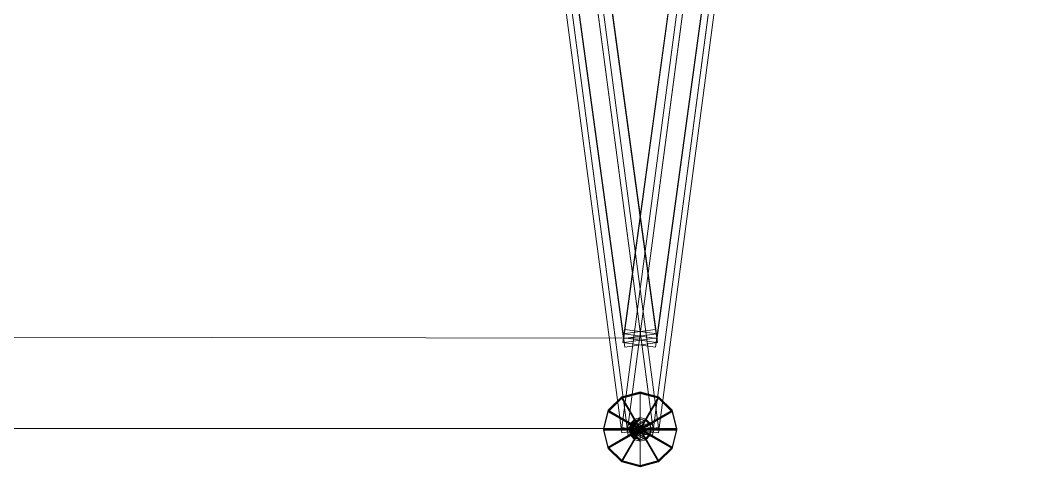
# Model space of a CAD drawing. Extents: x 4 to 464, y 11 to 29.
# Drawn here: x 458.312 to 461.05, y 11.05 to 12.266 of the extents above; entities that cross this region are included whole.
import ezdxf

# ---------------------------------------------------------------- set-up
doc = ezdxf.new("R2010")
doc.units = 0
doc.header["$MEASUREMENT"] = 0
doc.layers.add('Sections span lengths and Marker Balls Plan', color=7, linetype='CONTINUOUS', lineweight=0)
doc.layers.add('Structures Plan', color=7, linetype='CONTINUOUS', lineweight=0)

msp = doc.modelspace()

# ---------------------------------------------------------------- linework, layer by layer
at = {"layer": 'Sections span lengths and Marker Balls Plan', "color": 5}
msp.add_polyline3d([(230, 11.758, 52.938), (240, 11.742, 52.981), (250, 11.727, 53.072), (260, 11.711, 53.213), (270, 11.696, 53.402), (280, 11.68, 53.64), (290, 11.664, 53.927), (300, 11.649, 54.263), (310, 11.633, 54.648), (320, 11.618, 55.082), (330, 11.602, 55.565), (340, 11.587, 56.097), (350, 11.571, 56.677), (360, 11.556, 57.307), (370, 11.54, 57.985), (380, 11.524, 58.713), (390, 11.509, 59.49), (400, 11.493, 60.315), (410, 11.478, 61.19), (420, 11.462, 62.114), (430, 11.447, 63.087), (440, 11.431, 64.109), (450, 11.416, 65.18), (460, 11.4, 66.3)], dxfattribs=at)
at = {"layer": 'Sections span lengths and Marker Balls Plan', "color": 1}
msp.add_polyline3d([(230, 11.203, 33.583), (240, 11.201, 33.583), (250, 11.199, 33.642), (260, 11.197, 33.76), (270, 11.195, 33.937), (280, 11.192, 34.172), (290, 11.19, 34.467), (300, 11.188, 34.82), (310, 11.186, 35.232), (320, 11.184, 35.703), (330, 11.182, 36.233), (340, 11.18, 36.822), (350, 11.178, 37.47), (360, 11.175, 38.178), (370, 11.173, 38.944), (380, 11.171, 39.769), (390, 11.169, 40.653), (400, 11.167, 41.596), (410, 11.165, 42.599), (420, 11.163, 43.661), (430, 11.161, 44.782), (440, 11.158, 45.962), (450, 11.156, 47.201), (460, 11.154, 48.5)], dxfattribs=at)
at = {"layer": 'Structures Plan', "color": 253}
for points in [[(458.95, 18.693, 53.45), (459.95, 11.143, 53.45), (460.05, 11.157, 53.45), (459.05, 18.707, 53.45)], [(459.05, 18.707, 53.55), (460.05, 11.157, 53.55), (459.95, 11.143, 53.55), (458.95, 18.693, 53.55)], [(459.955, 11.399, 66.345), (458.955, 18.699, 65.42), (459.044, 18.712, 65.42), (460.044, 11.412, 66.345)], [(458.964, 18.706, 55.842), (459.964, 11.156, 53.467), (460.033, 11.165, 53.467), (459.033, 18.715, 55.842)], [(458.967, 18.685, 55.908), (459.967, 11.135, 53.533), (459.964, 11.156, 53.467), (458.964, 18.706, 55.842)], [(459.033, 18.715, 55.842), (460.033, 11.165, 53.467), (460.036, 11.144, 53.533), (459.036, 18.694, 55.908)], [(460.044, 11.412, 66.345), (459.044, 18.712, 65.42), (459.045, 18.701, 65.33), (460.045, 11.401, 66.255)], [(459.05, 18.707, 53.45), (460.05, 11.157, 53.45), (460.05, 11.157, 53.55), (459.05, 18.707, 53.55)], [(460.95, 18.707, 53.45), (459.95, 11.157, 53.45), (460.05, 11.143, 53.45), (461.05, 18.693, 53.45)], [(460.95, 18.707, 53.55), (459.95, 11.157, 53.55), (459.95, 11.157, 53.45), (460.95, 18.707, 53.45)], [(461.05, 18.693, 53.55), (460.05, 11.143, 53.55), (459.95, 11.157, 53.55), (460.95, 18.707, 53.55)], [(459.955, 11.401, 66.255), (460.955, 18.701, 65.33), (460.956, 18.712, 65.42), (459.956, 11.412, 66.345)], [(459.956, 11.412, 66.345), (460.956, 18.712, 65.42), (461.045, 18.699, 65.42), (460.045, 11.399, 66.345)], [(460.964, 18.694, 55.908), (459.964, 11.144, 53.533), (459.967, 11.165, 53.467), (460.967, 18.715, 55.842)], [(460.967, 18.715, 55.842), (459.967, 11.165, 53.467), (460.036, 11.156, 53.467), (461.036, 18.706, 55.842)], [(461.036, 18.706, 55.842), (460.036, 11.156, 53.467), (460.033, 11.135, 53.533), (461.033, 18.685, 55.908)], [(458.95, 18.693, 53.55), (459.95, 11.143, 53.55), (459.95, 11.143, 53.45), (458.95, 18.693, 53.45)], [(459.956, 11.388, 66.255), (458.956, 18.688, 65.33), (458.955, 18.699, 65.42), (459.955, 11.399, 66.345)], [(460.045, 11.401, 66.255), (459.045, 18.701, 65.33), (458.956, 18.688, 65.33), (459.956, 11.388, 66.255)], [(459.036, 18.694, 55.908), (460.036, 11.144, 53.533), (459.967, 11.135, 53.533), (458.967, 18.685, 55.908)], [(460.044, 11.388, 66.255), (461.044, 18.688, 65.33), (460.955, 18.701, 65.33), (459.955, 11.401, 66.255)], [(461.033, 18.685, 55.908), (460.033, 11.135, 53.533), (459.964, 11.144, 53.533), (460.964, 18.694, 55.908)], [(460.045, 11.399, 66.345), (461.045, 18.699, 65.42), (461.044, 18.688, 65.33), (460.044, 11.388, 66.255)], [(461.05, 18.693, 53.45), (460.05, 11.143, 53.45), (460.05, 11.143, 53.55), (461.05, 18.693, 53.55)], [(459.953, 11.412, 66.341), (459.343, 15.865, 64.328), (459.432, 15.877, 64.328), (460.042, 11.424, 66.341)], [(459.958, 11.376, 66.259), (459.348, 15.829, 64.246), (459.343, 15.865, 64.328), (459.953, 11.412, 66.341)], [(460.042, 11.424, 66.341), (459.432, 15.877, 64.328), (459.437, 15.841, 64.246), (460.047, 11.388, 66.259)], [(459.953, 11.388, 66.259), (460.563, 15.841, 64.246), (460.568, 15.877, 64.328), (459.958, 11.424, 66.341)], [(459.958, 11.424, 66.341), (460.568, 15.877, 64.328), (460.657, 15.865, 64.328), (460.047, 11.412, 66.341)], [(460.047, 11.412, 66.341), (460.657, 15.865, 64.328), (460.652, 15.829, 64.246), (460.042, 11.376, 66.259)], [(460.047, 11.388, 66.259), (459.437, 15.841, 64.246), (459.348, 15.829, 64.246), (459.958, 11.376, 66.259)], [(460.042, 11.376, 66.259), (460.652, 15.829, 64.246), (460.563, 15.841, 64.246), (459.953, 11.388, 66.259)], [(459.958, 11.376, 66.259), (460.047, 11.388, 66.259), (460.042, 11.424, 66.341), (459.953, 11.412, 66.341)], [(459.953, 11.388, 66.259), (460.042, 11.376, 66.259), (460.047, 11.412, 66.341), (459.958, 11.424, 66.341)], [(459.956, 11.388, 66.255), (460.045, 11.401, 66.255), (460.044, 11.412, 66.345), (459.955, 11.399, 66.345)], [(459.955, 11.401, 66.255), (460.044, 11.388, 66.255), (460.045, 11.399, 66.345), (459.956, 11.412, 66.345)], [(460.05, 11.157, 53.45), (459.95, 11.143, 53.45), (459.95, 11.143, 53.55), (460.05, 11.157, 53.55)], [(460.05, 11.143, 53.45), (459.95, 11.157, 53.45), (459.95, 11.157, 53.55), (460.05, 11.143, 53.55)], [(460.033, 11.165, 53.467), (459.964, 11.156, 53.467), (459.967, 11.135, 53.533), (460.036, 11.144, 53.533)], [(460.036, 11.156, 53.467), (459.967, 11.165, 53.467), (459.964, 11.144, 53.533), (460.033, 11.135, 53.533)]]:
    msp.add_3dface(points, dxfattribs=at)
at = {"layer": 'Structures Plan', "color": 1}
for points in [[(460, 11.154, 48.8), (459.913, 11.204, 48.75), (459.95, 11.241, 48.75)], [(460, 11.154, 48.7), (459.913, 11.204, 48.65), (459.95, 11.241, 48.65)], [(460, 11.153, 50), (459.913, 11.203, 49.95), (459.95, 11.24, 49.95)], [(460, 11.153, 49.9), (459.913, 11.203, 49.85), (459.95, 11.24, 49.85)], [(460, 11.153, 49.8), (459.913, 11.203, 49.75), (459.95, 11.24, 49.75)], [(460, 11.153, 49.7), (459.913, 11.203, 49.65), (459.95, 11.24, 49.65)], [(460, 11.153, 49.6), (459.913, 11.203, 49.55), (459.95, 11.24, 49.55)], [(460, 11.153, 49.5), (459.913, 11.203, 49.45), (459.95, 11.24, 49.45)], [(460, 11.153, 49.4), (459.913, 11.203, 49.35), (459.95, 11.24, 49.35)], [(460, 11.153, 49.3), (459.913, 11.204, 49.25), (459.95, 11.24, 49.25)], [(460, 11.154, 49.2), (459.913, 11.204, 49.15), (459.95, 11.24, 49.15)], [(460, 11.154, 49.1), (459.913, 11.204, 49.05), (459.95, 11.24, 49.05)], [(460, 11.154, 49), (459.913, 11.204, 48.95), (459.95, 11.24, 48.95)], [(460, 11.154, 48.9), (459.913, 11.204, 48.85), (459.95, 11.24, 48.85)], [(460, 11.152, 51.2), (459.913, 11.202, 51.15), (459.95, 11.239, 51.15)], [(460, 11.152, 51.1), (459.913, 11.202, 51.05), (459.95, 11.239, 51.05)], [(460, 11.152, 51), (459.913, 11.202, 50.95), (459.95, 11.239, 50.95)], [(460, 11.152, 50.9), (459.913, 11.202, 50.85), (459.95, 11.239, 50.85)], [(460, 11.152, 50.8), (459.913, 11.202, 50.75), (459.95, 11.239, 50.75)], [(460, 11.152, 50.7), (459.913, 11.202, 50.65), (459.95, 11.239, 50.65)], [(460, 11.152, 50.6), (459.913, 11.202, 50.55), (459.95, 11.239, 50.55)], [(460, 11.152, 50.5), (459.913, 11.203, 50.45), (459.95, 11.239, 50.45)], [(460, 11.153, 50.4), (459.913, 11.203, 50.35), (459.95, 11.239, 50.35)], [(460, 11.153, 50.3), (459.913, 11.203, 50.25), (459.95, 11.239, 50.25)], [(460, 11.153, 50.2), (459.913, 11.203, 50.15), (459.95, 11.239, 50.15)], [(460, 11.153, 50.1), (459.913, 11.203, 50.05), (459.95, 11.239, 50.05)], [(460, 11.151, 52.4), (459.913, 11.201, 52.35), (459.95, 11.238, 52.35)], [(460, 11.151, 52.3), (459.913, 11.201, 52.25), (459.95, 11.238, 52.25)], [(460, 11.151, 52.2), (459.913, 11.201, 52.15), (459.95, 11.238, 52.15)], [(460, 11.151, 52.1), (459.913, 11.201, 52.05), (459.95, 11.238, 52.05)], [(460, 11.151, 52), (459.913, 11.201, 51.95), (459.95, 11.238, 51.95)], [(460, 11.151, 51.9), (459.913, 11.201, 51.85), (459.95, 11.238, 51.85)], [(460, 11.151, 51.8), (459.913, 11.201, 51.75), (459.95, 11.238, 51.75)], [(460, 11.151, 51.7), (459.913, 11.202, 51.65), (459.95, 11.238, 51.65)], [(460, 11.152, 51.6), (459.913, 11.202, 51.55), (459.95, 11.238, 51.55)], [(460, 11.152, 51.5), (459.913, 11.202, 51.45), (459.95, 11.238, 51.45)], [(460, 11.152, 51.4), (459.913, 11.202, 51.35), (459.95, 11.238, 51.35)], [(460, 11.152, 51.3), (459.913, 11.202, 51.25), (459.95, 11.238, 51.25)], [(460, 11.15, 53.3), (459.913, 11.2, 53.25), (459.95, 11.237, 53.25)], [(460, 11.15, 53.2), (459.913, 11.2, 53.15), (459.95, 11.237, 53.15)], [(460, 11.15, 53.1), (459.913, 11.2, 53.05), (459.95, 11.237, 53.05)], [(460, 11.15, 53), (459.913, 11.2, 52.95), (459.95, 11.237, 52.95)], [(460, 11.15, 52.9), (459.913, 11.201, 52.85), (459.95, 11.237, 52.85)], [(460, 11.151, 52.8), (459.913, 11.201, 52.75), (459.95, 11.237, 52.75)], [(460, 11.151, 52.7), (459.913, 11.201, 52.65), (459.95, 11.237, 52.65)], [(460, 11.151, 52.6), (459.913, 11.201, 52.55), (459.95, 11.237, 52.55)], [(460, 11.151, 52.5), (459.913, 11.201, 52.45), (459.95, 11.237, 52.45)], [(460, 11.153, 49.3), (459.95, 11.24, 49.25), (460, 11.254, 49.25)], [(460, 11.154, 49.2), (459.95, 11.24, 49.15), (460, 11.254, 49.15)], [(460, 11.154, 49.1), (459.95, 11.24, 49.05), (460, 11.254, 49.05)], [(460, 11.154, 49), (459.95, 11.24, 48.95), (460, 11.254, 48.95)], [(460, 11.154, 48.9), (459.95, 11.24, 48.85), (460, 11.254, 48.85)], [(460, 11.154, 48.8), (459.95, 11.241, 48.75), (460, 11.254, 48.75)], [(460, 11.154, 48.7), (459.95, 11.241, 48.65), (460, 11.254, 48.65)], [(460, 11.152, 50.5), (459.95, 11.239, 50.45), (460, 11.253, 50.45)], [(460, 11.153, 50.4), (459.95, 11.239, 50.35), (460, 11.253, 50.35)], [(460, 11.153, 50.3), (459.95, 11.239, 50.25), (460, 11.253, 50.25)], [(460, 11.153, 50.2), (459.95, 11.239, 50.15), (460, 11.253, 50.15)], [(460, 11.153, 50.1), (459.95, 11.239, 50.05), (460, 11.253, 50.05)], [(460, 11.153, 50), (459.95, 11.24, 49.95), (460, 11.253, 49.95)], [(460, 11.153, 49.9), (459.95, 11.24, 49.85), (460, 11.253, 49.85)], [(460, 11.153, 49.8), (459.95, 11.24, 49.75), (460, 11.253, 49.75)], [(460, 11.153, 49.7), (459.95, 11.24, 49.65), (460, 11.253, 49.65)], [(460, 11.153, 49.6), (459.95, 11.24, 49.55), (460, 11.253, 49.55)], [(460, 11.153, 49.5), (459.95, 11.24, 49.45), (460, 11.253, 49.45)], [(460, 11.153, 49.4), (459.95, 11.24, 49.35), (460, 11.253, 49.35)], [(460, 11.151, 51.7), (459.95, 11.238, 51.65), (460, 11.252, 51.65)], [(460, 11.152, 51.6), (459.95, 11.238, 51.55), (460, 11.252, 51.55)], [(460, 11.152, 51.5), (459.95, 11.238, 51.45), (460, 11.252, 51.45)], [(460, 11.152, 51.4), (459.95, 11.238, 51.35), (460, 11.252, 51.35)], [(460, 11.152, 51.3), (459.95, 11.238, 51.25), (460, 11.252, 51.25)], [(460, 11.152, 51.2), (459.95, 11.239, 51.15), (460, 11.252, 51.15)], [(460, 11.152, 51.1), (459.95, 11.239, 51.05), (460, 11.252, 51.05)], [(460, 11.152, 51), (459.95, 11.239, 50.95), (460, 11.252, 50.95)], [(460, 11.152, 50.9), (459.95, 11.239, 50.85), (460, 11.252, 50.85)], [(460, 11.152, 50.8), (459.95, 11.239, 50.75), (460, 11.252, 50.75)], [(460, 11.152, 50.7), (459.95, 11.239, 50.65), (460, 11.252, 50.65)], [(460, 11.152, 50.6), (459.95, 11.239, 50.55), (460, 11.252, 50.55)], [(460, 11.15, 52.9), (459.95, 11.237, 52.85), (460, 11.251, 52.85)], [(460, 11.151, 52.8), (459.95, 11.237, 52.75), (460, 11.251, 52.75)], [(460, 11.151, 52.7), (459.95, 11.237, 52.65), (460, 11.251, 52.65)], [(460, 11.151, 52.6), (459.95, 11.237, 52.55), (460, 11.251, 52.55)], [(460, 11.151, 52.5), (459.95, 11.237, 52.45), (460, 11.251, 52.45)], [(460, 11.151, 52.4), (459.95, 11.238, 52.35), (460, 11.251, 52.35)], [(460, 11.151, 52.3), (459.95, 11.238, 52.25), (460, 11.251, 52.25)], [(460, 11.151, 52.2), (459.95, 11.238, 52.15), (460, 11.251, 52.15)], [(460, 11.151, 52.1), (459.95, 11.238, 52.05), (460, 11.251, 52.05)], [(460, 11.151, 52), (459.95, 11.238, 51.95), (460, 11.251, 51.95)], [(460, 11.151, 51.9), (459.95, 11.238, 51.85), (460, 11.251, 51.85)], [(460, 11.151, 51.8), (459.95, 11.238, 51.75), (460, 11.251, 51.75)], [(460, 11.15, 53.3), (459.95, 11.237, 53.25), (460, 11.25, 53.25)], [(460, 11.15, 53.2), (459.95, 11.237, 53.15), (460, 11.25, 53.15)], [(460, 11.15, 53.1), (459.95, 11.237, 53.05), (460, 11.25, 53.05)], [(460, 11.15, 53), (459.95, 11.237, 52.95), (460, 11.25, 52.95)], [(460, 11.153, 49.3), (460, 11.254, 49.25), (460.05, 11.24, 49.25)], [(460, 11.154, 49.2), (460, 11.254, 49.15), (460.05, 11.24, 49.15)], [(460, 11.154, 49.1), (460, 11.254, 49.05), (460.05, 11.24, 49.05)], [(460, 11.154, 49), (460, 11.254, 48.95), (460.05, 11.24, 48.95)], [(460, 11.154, 48.9), (460, 11.254, 48.85), (460.05, 11.24, 48.85)], [(460, 11.154, 48.8), (460, 11.254, 48.75), (460.05, 11.241, 48.75)], [(460, 11.154, 48.7), (460, 11.254, 48.65), (460.05, 11.241, 48.65)], [(460, 11.152, 50.5), (460, 11.253, 50.45), (460.05, 11.239, 50.45)], [(460, 11.153, 50.4), (460, 11.253, 50.35), (460.05, 11.239, 50.35)], [(460, 11.153, 50.3), (460, 11.253, 50.25), (460.05, 11.239, 50.25)], [(460, 11.153, 50.2), (460, 11.253, 50.15), (460.05, 11.239, 50.15)], [(460, 11.153, 50.1), (460, 11.253, 50.05), (460.05, 11.239, 50.05)], [(460, 11.153, 50), (460, 11.253, 49.95), (460.05, 11.24, 49.95)], [(460, 11.153, 49.9), (460, 11.253, 49.85), (460.05, 11.24, 49.85)], [(460, 11.153, 49.8), (460, 11.253, 49.75), (460.05, 11.24, 49.75)], [(460, 11.153, 49.7), (460, 11.253, 49.65), (460.05, 11.24, 49.65)], [(460, 11.153, 49.6), (460, 11.253, 49.55), (460.05, 11.24, 49.55)], [(460, 11.153, 49.5), (460, 11.253, 49.45), (460.05, 11.24, 49.45)], [(460, 11.153, 49.4), (460, 11.253, 49.35), (460.05, 11.24, 49.35)], [(460, 11.151, 51.7), (460, 11.252, 51.65), (460.05, 11.238, 51.65)], [(460, 11.152, 51.6), (460, 11.252, 51.55), (460.05, 11.238, 51.55)], [(460, 11.152, 51.5), (460, 11.252, 51.45), (460.05, 11.238, 51.45)], [(460, 11.152, 51.4), (460, 11.252, 51.35), (460.05, 11.238, 51.35)], [(460, 11.152, 51.3), (460, 11.252, 51.25), (460.05, 11.238, 51.25)], [(460, 11.152, 51.2), (460, 11.252, 51.15), (460.05, 11.239, 51.15)], [(460, 11.152, 51.1), (460, 11.252, 51.05), (460.05, 11.239, 51.05)], [(460, 11.152, 51), (460, 11.252, 50.95), (460.05, 11.239, 50.95)], [(460, 11.152, 50.9), (460, 11.252, 50.85), (460.05, 11.239, 50.85)], [(460, 11.152, 50.8), (460, 11.252, 50.75), (460.05, 11.239, 50.75)], [(460, 11.152, 50.7), (460, 11.252, 50.65), (460.05, 11.239, 50.65)], [(460, 11.152, 50.6), (460, 11.252, 50.55), (460.05, 11.239, 50.55)], [(460, 11.15, 52.9), (460, 11.251, 52.85), (460.05, 11.237, 52.85)], [(460, 11.151, 52.8), (460, 11.251, 52.75), (460.05, 11.237, 52.75)], [(460, 11.151, 52.7), (460, 11.251, 52.65), (460.05, 11.237, 52.65)], [(460, 11.151, 52.6), (460, 11.251, 52.55), (460.05, 11.237, 52.55)], [(460, 11.151, 52.5), (460, 11.251, 52.45), (460.05, 11.237, 52.45)], [(460, 11.151, 52.4), (460, 11.251, 52.35), (460.05, 11.238, 52.35)], [(460, 11.151, 52.3), (460, 11.251, 52.25), (460.05, 11.238, 52.25)], [(460, 11.151, 52.2), (460, 11.251, 52.15), (460.05, 11.238, 52.15)], [(460, 11.151, 52.1), (460, 11.251, 52.05), (460.05, 11.238, 52.05)], [(460, 11.151, 52), (460, 11.251, 51.95), (460.05, 11.238, 51.95)], [(460, 11.151, 51.9), (460, 11.251, 51.85), (460.05, 11.238, 51.85)], [(460, 11.151, 51.8), (460, 11.251, 51.75), (460.05, 11.238, 51.75)], [(460, 11.15, 53.3), (460, 11.25, 53.25), (460.05, 11.237, 53.25)], [(460, 11.15, 53.2), (460, 11.25, 53.15), (460.05, 11.237, 53.15)], [(460, 11.15, 53.1), (460, 11.25, 53.05), (460.05, 11.237, 53.05)], [(460, 11.15, 53), (460, 11.25, 52.95), (460.05, 11.237, 52.95)], [(460, 11.154, 48.8), (460.05, 11.241, 48.75), (460.087, 11.204, 48.75)], [(460, 11.154, 48.7), (460.05, 11.241, 48.65), (460.087, 11.204, 48.65)], [(460, 11.153, 50), (460.05, 11.24, 49.95), (460.087, 11.203, 49.95)], [(460, 11.153, 49.9), (460.05, 11.24, 49.85), (460.087, 11.203, 49.85)], [(460, 11.153, 49.8), (460.05, 11.24, 49.75), (460.087, 11.203, 49.75)], [(460, 11.153, 49.7), (460.05, 11.24, 49.65), (460.087, 11.203, 49.65)], [(460, 11.153, 49.6), (460.05, 11.24, 49.55), (460.087, 11.203, 49.55)], [(460, 11.153, 49.5), (460.05, 11.24, 49.45), (460.087, 11.203, 49.45)], [(460, 11.153, 49.4), (460.05, 11.24, 49.35), (460.087, 11.203, 49.35)], [(460, 11.153, 49.3), (460.05, 11.24, 49.25), (460.087, 11.203, 49.25)], [(460, 11.154, 49.2), (460.05, 11.24, 49.15), (460.087, 11.204, 49.15)], [(460, 11.154, 49.1), (460.05, 11.24, 49.05), (460.087, 11.204, 49.05)], [(460, 11.154, 49), (460.05, 11.24, 48.95), (460.087, 11.204, 48.95)], [(460, 11.154, 48.9), (460.05, 11.24, 48.85), (460.087, 11.204, 48.85)], [(460, 11.152, 51.2), (460.05, 11.239, 51.15), (460.087, 11.202, 51.15)], [(460, 11.152, 51.1), (460.05, 11.239, 51.05), (460.087, 11.202, 51.05)], [(460, 11.152, 51), (460.05, 11.239, 50.95), (460.087, 11.202, 50.95)], [(460, 11.152, 50.9), (460.05, 11.239, 50.85), (460.087, 11.202, 50.85)], [(460, 11.152, 50.8), (460.05, 11.239, 50.75), (460.087, 11.202, 50.75)], [(460, 11.152, 50.7), (460.05, 11.239, 50.65), (460.087, 11.202, 50.65)], [(460, 11.152, 50.6), (460.05, 11.239, 50.55), (460.087, 11.202, 50.55)], [(460, 11.152, 50.5), (460.05, 11.239, 50.45), (460.087, 11.203, 50.45)], [(460, 11.153, 50.4), (460.05, 11.239, 50.35), (460.087, 11.203, 50.35)], [(460, 11.153, 50.3), (460.05, 11.239, 50.25), (460.087, 11.203, 50.25)], [(460, 11.153, 50.2), (460.05, 11.239, 50.15), (460.087, 11.203, 50.15)], [(460, 11.153, 50.1), (460.05, 11.239, 50.05), (460.087, 11.203, 50.05)], [(460, 11.151, 52.4), (460.05, 11.238, 52.35), (460.087, 11.201, 52.35)], [(460, 11.151, 52.3), (460.05, 11.238, 52.25), (460.087, 11.201, 52.25)], [(460, 11.151, 52.2), (460.05, 11.238, 52.15), (460.087, 11.201, 52.15)], [(460, 11.151, 52.1), (460.05, 11.238, 52.05), (460.087, 11.201, 52.05)], [(460, 11.151, 52), (460.05, 11.238, 51.95), (460.087, 11.201, 51.95)], [(460, 11.151, 51.9), (460.05, 11.238, 51.85), (460.087, 11.201, 51.85)], [(460, 11.151, 51.8), (460.05, 11.238, 51.75), (460.087, 11.201, 51.75)], [(460, 11.151, 51.7), (460.05, 11.238, 51.65), (460.087, 11.202, 51.65)], [(460, 11.152, 51.6), (460.05, 11.238, 51.55), (460.087, 11.202, 51.55)], [(460, 11.152, 51.5), (460.05, 11.238, 51.45), (460.087, 11.202, 51.45)], [(460, 11.152, 51.4), (460.05, 11.238, 51.35), (460.087, 11.202, 51.35)], [(460, 11.152, 51.3), (460.05, 11.238, 51.25), (460.087, 11.202, 51.25)], [(460, 11.15, 53.3), (460.05, 11.237, 53.25), (460.087, 11.2, 53.25)], [(460, 11.15, 53.2), (460.05, 11.237, 53.15), (460.087, 11.2, 53.15)], [(460, 11.15, 53.1), (460.05, 11.237, 53.05), (460.087, 11.2, 53.05)], [(460, 11.15, 53), (460.05, 11.237, 52.95), (460.087, 11.2, 52.95)], [(460, 11.15, 52.9), (460.05, 11.237, 52.85), (460.087, 11.201, 52.85)], [(460, 11.151, 52.8), (460.05, 11.237, 52.75), (460.087, 11.201, 52.75)], [(460, 11.151, 52.7), (460.05, 11.237, 52.65), (460.087, 11.201, 52.65)], [(460, 11.151, 52.6), (460.05, 11.237, 52.55), (460.087, 11.201, 52.55)], [(460, 11.151, 52.5), (460.05, 11.237, 52.45), (460.087, 11.201, 52.45)], [(460, 11.153, 49.3), (459.9, 11.154, 49.25), (459.913, 11.204, 49.25)], [(460, 11.154, 49.2), (459.9, 11.154, 49.15), (459.913, 11.204, 49.15)], [(460, 11.154, 49.1), (459.9, 11.154, 49.05), (459.913, 11.204, 49.05)], [(460, 11.154, 49), (459.9, 11.154, 48.95), (459.913, 11.204, 48.95)], [(460, 11.154, 48.9), (459.9, 11.154, 48.85), (459.913, 11.204, 48.85)], [(460, 11.154, 48.8), (459.9, 11.154, 48.75), (459.913, 11.204, 48.75)], [(460, 11.154, 48.7), (459.9, 11.154, 48.65), (459.913, 11.204, 48.65)], [(460, 11.152, 50.5), (459.9, 11.153, 50.45), (459.913, 11.203, 50.45)], [(460, 11.153, 50.4), (459.9, 11.153, 50.35), (459.913, 11.203, 50.35)], [(460, 11.153, 50.3), (459.9, 11.153, 50.25), (459.913, 11.203, 50.25)], [(460, 11.153, 50.2), (459.9, 11.153, 50.15), (459.913, 11.203, 50.15)], [(460, 11.153, 50.1), (459.9, 11.153, 50.05), (459.913, 11.203, 50.05)], [(460, 11.153, 50), (459.9, 11.153, 49.95), (459.913, 11.203, 49.95)], [(460, 11.153, 49.9), (459.9, 11.153, 49.85), (459.913, 11.203, 49.85)], [(460, 11.153, 49.8), (459.9, 11.153, 49.75), (459.913, 11.203, 49.75)], [(460, 11.153, 49.7), (459.9, 11.153, 49.65), (459.913, 11.203, 49.65)], [(460, 11.153, 49.6), (459.9, 11.153, 49.55), (459.913, 11.203, 49.55)], [(460, 11.153, 49.5), (459.9, 11.153, 49.45), (459.913, 11.203, 49.45)], [(460, 11.153, 49.4), (459.9, 11.153, 49.35), (459.913, 11.203, 49.35)], [(460, 11.151, 51.7), (459.9, 11.152, 51.65), (459.913, 11.202, 51.65)], [(460, 11.152, 51.6), (459.9, 11.152, 51.55), (459.913, 11.202, 51.55)], [(460, 11.152, 51.5), (459.9, 11.152, 51.45), (459.913, 11.202, 51.45)], [(460, 11.152, 51.4), (459.9, 11.152, 51.35), (459.913, 11.202, 51.35)], [(460, 11.152, 51.3), (459.9, 11.152, 51.25), (459.913, 11.202, 51.25)], [(460, 11.152, 51.2), (459.9, 11.152, 51.15), (459.913, 11.202, 51.15)], [(460, 11.152, 51.1), (459.9, 11.152, 51.05), (459.913, 11.202, 51.05)], [(460, 11.152, 51), (459.9, 11.152, 50.95), (459.913, 11.202, 50.95)], [(460, 11.152, 50.9), (459.9, 11.152, 50.85), (459.913, 11.202, 50.85)], [(460, 11.152, 50.8), (459.9, 11.152, 50.75), (459.913, 11.202, 50.75)], [(460, 11.152, 50.7), (459.9, 11.152, 50.65), (459.913, 11.202, 50.65)], [(460, 11.152, 50.6), (459.9, 11.152, 50.55), (459.913, 11.202, 50.55)], [(460, 11.15, 52.9), (459.9, 11.151, 52.85), (459.913, 11.201, 52.85)], [(460, 11.151, 52.8), (459.9, 11.151, 52.75), (459.913, 11.201, 52.75)], [(460, 11.151, 52.7), (459.9, 11.151, 52.65), (459.913, 11.201, 52.65)], [(460, 11.151, 52.6), (459.9, 11.151, 52.55), (459.913, 11.201, 52.55)], [(460, 11.151, 52.5), (459.9, 11.151, 52.45), (459.913, 11.201, 52.45)], [(460, 11.151, 52.4), (459.9, 11.151, 52.35), (459.913, 11.201, 52.35)], [(460, 11.151, 52.3), (459.9, 11.151, 52.25), (459.913, 11.201, 52.25)], [(460, 11.151, 52.2), (459.9, 11.151, 52.15), (459.913, 11.201, 52.15)], [(460, 11.151, 52.1), (459.9, 11.151, 52.05), (459.913, 11.201, 52.05)], [(460, 11.151, 52), (459.9, 11.151, 51.95), (459.913, 11.201, 51.95)], [(460, 11.151, 51.9), (459.9, 11.151, 51.85), (459.913, 11.201, 51.85)], [(460, 11.151, 51.8), (459.9, 11.151, 51.75), (459.913, 11.201, 51.75)], [(460, 11.15, 53.3), (459.9, 11.15, 53.25), (459.913, 11.2, 53.25)], [(460, 11.15, 53.2), (459.9, 11.15, 53.15), (459.913, 11.2, 53.15)], [(460, 11.15, 53.1), (459.9, 11.15, 53.05), (459.913, 11.2, 53.05)], [(460, 11.15, 53), (459.9, 11.15, 52.95), (459.913, 11.2, 52.95)], [(460, 11.154, 49.2), (460.087, 11.204, 49.15), (460.1, 11.154, 49.15)], [(460, 11.154, 49.1), (460.087, 11.204, 49.05), (460.1, 11.154, 49.05)], [(460, 11.154, 49), (460.087, 11.204, 48.95), (460.1, 11.154, 48.95)], [(460, 11.154, 48.9), (460.087, 11.204, 48.85), (460.1, 11.154, 48.85)], [(460, 11.154, 48.8), (460.087, 11.204, 48.75), (460.1, 11.154, 48.75)], [(460, 11.154, 48.7), (460.087, 11.204, 48.65), (460.1, 11.154, 48.65)], [(460, 11.152, 50.5), (460.087, 11.203, 50.45), (460.1, 11.153, 50.45)], [(460, 11.153, 50.4), (460.087, 11.203, 50.35), (460.1, 11.153, 50.35)], [(460, 11.153, 50.3), (460.087, 11.203, 50.25), (460.1, 11.153, 50.25)], [(460, 11.153, 50.2), (460.087, 11.203, 50.15), (460.1, 11.153, 50.15)], [(460, 11.153, 50.1), (460.087, 11.203, 50.05), (460.1, 11.153, 50.05)], [(460, 11.153, 50), (460.087, 11.203, 49.95), (460.1, 11.153, 49.95)], [(460, 11.153, 49.9), (460.087, 11.203, 49.85), (460.1, 11.153, 49.85)], [(460, 11.153, 49.8), (460.087, 11.203, 49.75), (460.1, 11.153, 49.75)], [(460, 11.153, 49.7), (460.087, 11.203, 49.65), (460.1, 11.153, 49.65)], [(460, 11.153, 49.6), (460.087, 11.203, 49.55), (460.1, 11.153, 49.55)], [(460, 11.153, 49.5), (460.087, 11.203, 49.45), (460.1, 11.153, 49.45)], [(460, 11.153, 49.4), (460.087, 11.203, 49.35), (460.1, 11.153, 49.35)], [(460, 11.153, 49.3), (460.087, 11.203, 49.25), (460.1, 11.153, 49.25)], [(460, 11.151, 51.7), (460.087, 11.202, 51.65), (460.1, 11.152, 51.65)], [(460, 11.152, 51.6), (460.087, 11.202, 51.55), (460.1, 11.152, 51.55)], [(460, 11.152, 51.5), (460.087, 11.202, 51.45), (460.1, 11.152, 51.45)], [(460, 11.152, 51.4), (460.087, 11.202, 51.35), (460.1, 11.152, 51.35)], [(460, 11.152, 51.3), (460.087, 11.202, 51.25), (460.1, 11.152, 51.25)], [(460, 11.152, 51.2), (460.087, 11.202, 51.15), (460.1, 11.152, 51.15)], [(460, 11.152, 51.1), (460.087, 11.202, 51.05), (460.1, 11.152, 51.05)], [(460, 11.152, 51), (460.087, 11.202, 50.95), (460.1, 11.152, 50.95)], [(460, 11.152, 50.9), (460.087, 11.202, 50.85), (460.1, 11.152, 50.85)], [(460, 11.152, 50.8), (460.087, 11.202, 50.75), (460.1, 11.152, 50.75)], [(460, 11.152, 50.7), (460.087, 11.202, 50.65), (460.1, 11.152, 50.65)], [(460, 11.152, 50.6), (460.087, 11.202, 50.55), (460.1, 11.152, 50.55)], [(460, 11.15, 52.9), (460.087, 11.201, 52.85), (460.1, 11.151, 52.85)], [(460, 11.151, 52.8), (460.087, 11.201, 52.75), (460.1, 11.151, 52.75)], [(460, 11.151, 52.7), (460.087, 11.201, 52.65), (460.1, 11.151, 52.65)], [(460, 11.151, 52.6), (460.087, 11.201, 52.55), (460.1, 11.151, 52.55)], [(460, 11.151, 52.5), (460.087, 11.201, 52.45), (460.1, 11.151, 52.45)], [(460, 11.151, 52.4), (460.087, 11.201, 52.35), (460.1, 11.151, 52.35)], [(460, 11.151, 52.3), (460.087, 11.201, 52.25), (460.1, 11.151, 52.25)], [(460, 11.151, 52.2), (460.087, 11.201, 52.15), (460.1, 11.151, 52.15)], [(460, 11.151, 52.1), (460.087, 11.201, 52.05), (460.1, 11.151, 52.05)], [(460, 11.151, 52), (460.087, 11.201, 51.95), (460.1, 11.151, 51.95)], [(460, 11.151, 51.9), (460.087, 11.201, 51.85), (460.1, 11.151, 51.85)], [(460, 11.151, 51.8), (460.087, 11.201, 51.75), (460.1, 11.151, 51.75)], [(460, 11.15, 53.3), (460.087, 11.2, 53.25), (460.1, 11.15, 53.25)], [(460, 11.15, 53.2), (460.087, 11.2, 53.15), (460.1, 11.15, 53.15)], [(460, 11.15, 53.1), (460.087, 11.2, 53.05), (460.1, 11.15, 53.05)], [(460, 11.15, 53), (460.087, 11.2, 52.95), (460.1, 11.15, 52.95)], [(459.97, 11.154, 48.5), (459.985, 11.18, 48.5), (460, 11.184, 48.5)], [(459.97, 11.154, 48.5), (460, 11.184, 48.5), (460.015, 11.18, 48.5)], [(459.97, 11.15, 53.5), (459.985, 11.176, 53.5), (460, 11.18, 53.5)], [(459.97, 11.15, 53.5), (460, 11.18, 53.5), (460.015, 11.176, 53.5)], [(459.97, 11.154, 48.5), (459.974, 11.169, 48.5), (459.985, 11.18, 48.5)], [(459.97, 11.154, 48.5), (460.015, 11.18, 48.5), (460.026, 11.169, 48.5)], [(459.97, 11.15, 53.5), (459.974, 11.165, 53.5), (459.985, 11.176, 53.5)], [(459.97, 11.15, 53.5), (460.015, 11.176, 53.5), (460.026, 11.165, 53.5)], [(459.974, 11.165, 53.5), (459.974, 11.169, 48.5), (459.985, 11.18, 48.5), (459.985, 11.176, 53.5)], [(459.985, 11.176, 53.5), (459.985, 11.18, 48.5), (460, 11.184, 48.5), (460, 11.18, 53.5)], [(460, 11.18, 53.5), (460, 11.184, 48.5), (460.015, 11.18, 48.5), (460.015, 11.176, 53.5)], [(460.015, 11.176, 53.5), (460.015, 11.18, 48.5), (460.026, 11.169, 48.5), (460.026, 11.165, 53.5)], [(460, 11.153, 49.3), (459.913, 11.104, 49.25), (459.9, 11.154, 49.25)], [(460, 11.154, 49.2), (459.913, 11.104, 49.15), (459.9, 11.154, 49.15)], [(460, 11.154, 49.1), (459.913, 11.104, 49.05), (459.9, 11.154, 49.05)], [(460, 11.154, 49), (459.913, 11.104, 48.95), (459.9, 11.154, 48.95)], [(460, 11.154, 48.9), (459.913, 11.104, 48.85), (459.9, 11.154, 48.85)], [(460, 11.154, 48.8), (459.913, 11.104, 48.75), (459.9, 11.154, 48.75)], [(460, 11.154, 48.7), (459.913, 11.104, 48.65), (459.9, 11.154, 48.65)], [(460, 11.152, 50.5), (459.913, 11.103, 50.45), (459.9, 11.153, 50.45)], [(460, 11.153, 50.4), (459.913, 11.103, 50.35), (459.9, 11.153, 50.35)], [(460, 11.153, 50.3), (459.913, 11.103, 50.25), (459.9, 11.153, 50.25)], [(460, 11.153, 50.2), (459.913, 11.103, 50.15), (459.9, 11.153, 50.15)], [(460, 11.153, 50.1), (459.913, 11.103, 50.05), (459.9, 11.153, 50.05)], [(460, 11.153, 50), (459.913, 11.103, 49.95), (459.9, 11.153, 49.95)], [(460, 11.153, 49.9), (459.913, 11.103, 49.85), (459.9, 11.153, 49.85)], [(460, 11.153, 49.8), (459.913, 11.103, 49.75), (459.9, 11.153, 49.75)], [(460, 11.153, 49.7), (459.913, 11.103, 49.65), (459.9, 11.153, 49.65)], [(460, 11.153, 49.6), (459.913, 11.103, 49.55), (459.9, 11.153, 49.55)], [(460, 11.153, 49.5), (459.913, 11.103, 49.45), (459.9, 11.153, 49.45)], [(460, 11.153, 49.4), (459.913, 11.103, 49.35), (459.9, 11.153, 49.35)], [(460, 11.151, 51.7), (459.913, 11.102, 51.65), (459.9, 11.152, 51.65)], [(460, 11.152, 51.6), (459.913, 11.102, 51.55), (459.9, 11.152, 51.55)], [(460, 11.152, 51.5), (459.913, 11.102, 51.45), (459.9, 11.152, 51.45)], [(460, 11.152, 51.4), (459.913, 11.102, 51.35), (459.9, 11.152, 51.35)], [(460, 11.152, 51.3), (459.913, 11.102, 51.25), (459.9, 11.152, 51.25)], [(460, 11.152, 51.2), (459.913, 11.102, 51.15), (459.9, 11.152, 51.15)], [(460, 11.152, 51.1), (459.913, 11.102, 51.05), (459.9, 11.152, 51.05)], [(460, 11.152, 51), (459.913, 11.102, 50.95), (459.9, 11.152, 50.95)], [(460, 11.152, 50.9), (459.913, 11.102, 50.85), (459.9, 11.152, 50.85)], [(460, 11.152, 50.8), (459.913, 11.102, 50.75), (459.9, 11.152, 50.75)], [(460, 11.152, 50.7), (459.913, 11.102, 50.65), (459.9, 11.152, 50.65)], [(460, 11.152, 50.6), (459.913, 11.102, 50.55), (459.9, 11.152, 50.55)], [(460, 11.15, 52.9), (459.913, 11.101, 52.85), (459.9, 11.151, 52.85)], [(460, 11.151, 52.8), (459.913, 11.101, 52.75), (459.9, 11.151, 52.75)], [(460, 11.151, 52.7), (459.913, 11.101, 52.65), (459.9, 11.151, 52.65)], [(460, 11.151, 52.6), (459.913, 11.101, 52.55), (459.9, 11.151, 52.55)], [(460, 11.151, 52.5), (459.913, 11.101, 52.45), (459.9, 11.151, 52.45)], [(460, 11.151, 52.4), (459.913, 11.101, 52.35), (459.9, 11.151, 52.35)], [(460, 11.151, 52.3), (459.913, 11.101, 52.25), (459.9, 11.151, 52.25)], [(460, 11.151, 52.2), (459.913, 11.101, 52.15), (459.9, 11.151, 52.15)], [(460, 11.151, 52.1), (459.913, 11.101, 52.05), (459.9, 11.151, 52.05)], [(460, 11.151, 52), (459.913, 11.101, 51.95), (459.9, 11.151, 51.95)], [(460, 11.151, 51.9), (459.913, 11.101, 51.85), (459.9, 11.151, 51.85)], [(460, 11.151, 51.8), (459.913, 11.101, 51.75), (459.9, 11.151, 51.75)], [(460, 11.15, 53.3), (459.913, 11.1, 53.25), (459.9, 11.15, 53.25)], [(460, 11.15, 53.2), (459.913, 11.1, 53.15), (459.9, 11.15, 53.15)], [(460, 11.15, 53.1), (459.913, 11.1, 53.05), (459.9, 11.15, 53.05)], [(460, 11.15, 53), (459.913, 11.1, 52.95), (459.9, 11.15, 52.95)], [(460, 11.154, 49.2), (459.95, 11.067, 49.15), (459.913, 11.104, 49.15)], [(460, 11.154, 49.1), (459.95, 11.067, 49.05), (459.913, 11.104, 49.05)], [(460, 11.154, 49), (459.95, 11.067, 48.95), (459.913, 11.104, 48.95)], [(460, 11.154, 48.9), (459.95, 11.067, 48.85), (459.913, 11.104, 48.85)], [(460, 11.154, 48.8), (459.95, 11.067, 48.75), (459.913, 11.104, 48.75)], [(460, 11.154, 48.7), (459.95, 11.067, 48.65), (459.913, 11.104, 48.65)], [(460, 11.153, 50.4), (459.95, 11.066, 50.35), (459.913, 11.103, 50.35)], [(460, 11.153, 50.3), (459.95, 11.066, 50.25), (459.913, 11.103, 50.25)], [(460, 11.153, 50.2), (459.95, 11.066, 50.15), (459.913, 11.103, 50.15)], [(460, 11.153, 50.1), (459.95, 11.066, 50.05), (459.913, 11.103, 50.05)], [(460, 11.153, 50), (459.95, 11.066, 49.95), (459.913, 11.103, 49.95)], [(460, 11.153, 49.9), (459.95, 11.066, 49.85), (459.913, 11.103, 49.85)], [(460, 11.153, 49.8), (459.95, 11.066, 49.75), (459.913, 11.103, 49.75)], [(460, 11.153, 49.7), (459.95, 11.067, 49.65), (459.913, 11.103, 49.65)], [(460, 11.153, 49.6), (459.95, 11.067, 49.55), (459.913, 11.103, 49.55)], [(460, 11.153, 49.5), (459.95, 11.067, 49.45), (459.913, 11.103, 49.45)], [(460, 11.153, 49.4), (459.95, 11.067, 49.35), (459.913, 11.103, 49.35)], [(460, 11.153, 49.3), (459.95, 11.067, 49.25), (459.913, 11.104, 49.25)], [(460, 11.152, 51.6), (459.95, 11.065, 51.55), (459.913, 11.102, 51.55)], [(460, 11.152, 51.5), (459.95, 11.065, 51.45), (459.913, 11.102, 51.45)], [(460, 11.152, 51.4), (459.95, 11.065, 51.35), (459.913, 11.102, 51.35)], [(460, 11.152, 51.3), (459.95, 11.065, 51.25), (459.913, 11.102, 51.25)], [(460, 11.152, 51.2), (459.95, 11.065, 51.15), (459.913, 11.102, 51.15)], [(460, 11.152, 51.1), (459.95, 11.065, 51.05), (459.913, 11.102, 51.05)], [(460, 11.152, 51), (459.95, 11.066, 50.95), (459.913, 11.102, 50.95)], [(460, 11.152, 50.9), (459.95, 11.066, 50.85), (459.913, 11.102, 50.85)], [(460, 11.152, 50.8), (459.95, 11.066, 50.75), (459.913, 11.102, 50.75)], [(460, 11.152, 50.7), (459.95, 11.066, 50.65), (459.913, 11.102, 50.65)], [(460, 11.152, 50.6), (459.95, 11.066, 50.55), (459.913, 11.102, 50.55)], [(460, 11.152, 50.5), (459.95, 11.066, 50.45), (459.913, 11.103, 50.45)], [(460, 11.151, 52.8), (459.95, 11.064, 52.75), (459.913, 11.101, 52.75)], [(460, 11.151, 52.7), (459.95, 11.064, 52.65), (459.913, 11.101, 52.65)], [(460, 11.151, 52.6), (459.95, 11.064, 52.55), (459.913, 11.101, 52.55)], [(460, 11.151, 52.5), (459.95, 11.064, 52.45), (459.913, 11.101, 52.45)], [(460, 11.151, 52.4), (459.95, 11.064, 52.35), (459.913, 11.101, 52.35)], [(460, 11.151, 52.3), (459.95, 11.064, 52.25), (459.913, 11.101, 52.25)], [(460, 11.151, 52.2), (459.95, 11.065, 52.15), (459.913, 11.101, 52.15)], [(460, 11.151, 52.1), (459.95, 11.065, 52.05), (459.913, 11.101, 52.05)], [(460, 11.151, 52), (459.95, 11.065, 51.95), (459.913, 11.101, 51.95)], [(460, 11.151, 51.9), (459.95, 11.065, 51.85), (459.913, 11.101, 51.85)], [(460, 11.151, 51.8), (459.95, 11.065, 51.75), (459.913, 11.101, 51.75)], [(460, 11.151, 51.7), (459.95, 11.065, 51.65), (459.913, 11.102, 51.65)], [(460, 11.15, 53.3), (459.95, 11.064, 53.25), (459.913, 11.1, 53.25)], [(460, 11.15, 53.2), (459.95, 11.064, 53.15), (459.913, 11.1, 53.15)], [(460, 11.15, 53.1), (459.95, 11.064, 53.05), (459.913, 11.1, 53.05)], [(460, 11.15, 53), (459.95, 11.064, 52.95), (459.913, 11.1, 52.95)], [(460, 11.15, 52.9), (459.95, 11.064, 52.85), (459.913, 11.101, 52.85)], [(460, 11.154, 49.2), (460, 11.054, 49.15), (459.95, 11.067, 49.15)], [(460, 11.154, 49.1), (460, 11.054, 49.05), (459.95, 11.067, 49.05)], [(460, 11.154, 49), (460, 11.054, 48.95), (459.95, 11.067, 48.95)], [(460, 11.154, 48.9), (460, 11.054, 48.85), (459.95, 11.067, 48.85)], [(460, 11.154, 48.8), (460, 11.054, 48.75), (459.95, 11.067, 48.75)], [(460, 11.154, 48.7), (460, 11.054, 48.65), (459.95, 11.067, 48.65)], [(460, 11.153, 50.4), (460, 11.053, 50.35), (459.95, 11.066, 50.35)], [(460, 11.153, 50.3), (460, 11.053, 50.25), (459.95, 11.066, 50.25)], [(460, 11.153, 50.2), (460, 11.053, 50.15), (459.95, 11.066, 50.15)], [(460, 11.153, 50.1), (460, 11.053, 50.05), (459.95, 11.066, 50.05)], [(460, 11.153, 50), (460, 11.053, 49.95), (459.95, 11.066, 49.95)], [(460, 11.153, 49.9), (460, 11.053, 49.85), (459.95, 11.066, 49.85)], [(460, 11.153, 49.8), (460, 11.053, 49.75), (459.95, 11.066, 49.75)], [(460, 11.153, 49.7), (460, 11.053, 49.65), (459.95, 11.067, 49.65)], [(460, 11.153, 49.6), (460, 11.053, 49.55), (459.95, 11.067, 49.55)], [(460, 11.153, 49.5), (460, 11.053, 49.45), (459.95, 11.067, 49.45)], [(460, 11.153, 49.4), (460, 11.053, 49.35), (459.95, 11.067, 49.35)], [(460, 11.153, 49.3), (460, 11.054, 49.25), (459.95, 11.067, 49.25)], [(460, 11.152, 51.6), (460, 11.052, 51.55), (459.95, 11.065, 51.55)], [(460, 11.152, 51.5), (460, 11.052, 51.45), (459.95, 11.065, 51.45)], [(460, 11.152, 51.4), (460, 11.052, 51.35), (459.95, 11.065, 51.35)], [(460, 11.152, 51.3), (460, 11.052, 51.25), (459.95, 11.065, 51.25)], [(460, 11.152, 51.2), (460, 11.052, 51.15), (459.95, 11.065, 51.15)], [(460, 11.152, 51.1), (460, 11.052, 51.05), (459.95, 11.065, 51.05)], [(460, 11.152, 51), (460, 11.052, 50.95), (459.95, 11.066, 50.95)], [(460, 11.152, 50.9), (460, 11.052, 50.85), (459.95, 11.066, 50.85)], [(460, 11.152, 50.8), (460, 11.052, 50.75), (459.95, 11.066, 50.75)], [(460, 11.152, 50.7), (460, 11.052, 50.65), (459.95, 11.066, 50.65)], [(460, 11.152, 50.6), (460, 11.052, 50.55), (459.95, 11.066, 50.55)], [(460, 11.152, 50.5), (460, 11.053, 50.45), (459.95, 11.066, 50.45)], [(460, 11.151, 52.8), (460, 11.051, 52.75), (459.95, 11.064, 52.75)], [(460, 11.151, 52.7), (460, 11.051, 52.65), (459.95, 11.064, 52.65)], [(460, 11.151, 52.6), (460, 11.051, 52.55), (459.95, 11.064, 52.55)], [(460, 11.151, 52.5), (460, 11.051, 52.45), (459.95, 11.064, 52.45)], [(460, 11.151, 52.4), (460, 11.051, 52.35), (459.95, 11.064, 52.35)], [(460, 11.151, 52.3), (460, 11.051, 52.25), (459.95, 11.064, 52.25)], [(460, 11.151, 52.2), (460, 11.051, 52.15), (459.95, 11.065, 52.15)], [(460, 11.151, 52.1), (460, 11.051, 52.05), (459.95, 11.065, 52.05)], [(460, 11.151, 52), (460, 11.051, 51.95), (459.95, 11.065, 51.95)], [(460, 11.151, 51.9), (460, 11.051, 51.85), (459.95, 11.065, 51.85)], [(460, 11.151, 51.8), (460, 11.051, 51.75), (459.95, 11.065, 51.75)], [(460, 11.151, 51.7), (460, 11.052, 51.65), (459.95, 11.065, 51.65)], [(460, 11.15, 53.3), (460, 11.05, 53.25), (459.95, 11.064, 53.25)], [(460, 11.15, 53.2), (460, 11.05, 53.15), (459.95, 11.064, 53.15)], [(460, 11.15, 53.1), (460, 11.05, 53.05), (459.95, 11.064, 53.05)], [(460, 11.15, 53), (460, 11.05, 52.95), (459.95, 11.064, 52.95)], [(460, 11.15, 52.9), (460, 11.051, 52.85), (459.95, 11.064, 52.85)], [(459.97, 11.15, 53.5), (459.97, 11.154, 48.5), (459.974, 11.169, 48.5), (459.974, 11.165, 53.5)], [(459.97, 11.154, 48.5), (460.026, 11.169, 48.5), (460.03, 11.154, 48.5)], [(459.97, 11.15, 53.5), (460.026, 11.165, 53.5), (460.03, 11.15, 53.5)], [(459.974, 11.135, 53.5), (459.974, 11.139, 48.5), (459.97, 11.154, 48.5), (459.97, 11.15, 53.5)], [(459.97, 11.154, 48.5), (460.03, 11.154, 48.5), (460.026, 11.139, 48.5)], [(459.97, 11.154, 48.5), (460.026, 11.139, 48.5), (460.015, 11.128, 48.5)], [(459.97, 11.154, 48.5), (460.015, 11.128, 48.5), (460, 11.124, 48.5)], [(459.97, 11.154, 48.5), (460, 11.124, 48.5), (459.985, 11.128, 48.5)], [(459.97, 11.154, 48.5), (459.985, 11.128, 48.5), (459.974, 11.139, 48.5)], [(459.97, 11.15, 53.5), (460.03, 11.15, 53.5), (460.026, 11.135, 53.5)], [(459.97, 11.15, 53.5), (460.026, 11.135, 53.5), (460.015, 11.124, 53.5)], [(459.97, 11.15, 53.5), (460.015, 11.124, 53.5), (460, 11.12, 53.5)], [(459.97, 11.15, 53.5), (460, 11.12, 53.5), (459.985, 11.124, 53.5)], [(459.97, 11.15, 53.5), (459.985, 11.124, 53.5), (459.974, 11.135, 53.5)], [(460, 11.154, 49.2), (460.1, 11.154, 49.15), (460.087, 11.104, 49.15)], [(460, 11.154, 49.2), (460.087, 11.104, 49.15), (460.05, 11.067, 49.15)], [(460, 11.154, 49.2), (460.05, 11.067, 49.15), (460, 11.054, 49.15)], [(460, 11.154, 49.1), (460.1, 11.154, 49.05), (460.087, 11.104, 49.05)], [(460, 11.154, 49.1), (460.087, 11.104, 49.05), (460.05, 11.067, 49.05)], [(460, 11.154, 49.1), (460.05, 11.067, 49.05), (460, 11.054, 49.05)], [(460, 11.154, 49), (460.1, 11.154, 48.95), (460.087, 11.104, 48.95)], [(460, 11.154, 49), (460.087, 11.104, 48.95), (460.05, 11.067, 48.95)], [(460, 11.154, 49), (460.05, 11.067, 48.95), (460, 11.054, 48.95)], [(460, 11.154, 48.9), (460.1, 11.154, 48.85), (460.087, 11.104, 48.85)], [(460, 11.154, 48.9), (460.087, 11.104, 48.85), (460.05, 11.067, 48.85)], [(460, 11.154, 48.9), (460.05, 11.067, 48.85), (460, 11.054, 48.85)], [(460, 11.154, 48.8), (460.1, 11.154, 48.75), (460.087, 11.104, 48.75)], [(460, 11.154, 48.8), (460.087, 11.104, 48.75), (460.05, 11.067, 48.75)], [(460, 11.154, 48.8), (460.05, 11.067, 48.75), (460, 11.054, 48.75)], [(460, 11.154, 48.7), (460.1, 11.154, 48.65), (460.087, 11.104, 48.65)], [(460, 11.154, 48.7), (460.087, 11.104, 48.65), (460.05, 11.067, 48.65)], [(460, 11.154, 48.7), (460.05, 11.067, 48.65), (460, 11.054, 48.65)], [(460, 11.152, 50.5), (460.1, 11.153, 50.45), (460.087, 11.103, 50.45)], [(460, 11.153, 50.4), (460.1, 11.153, 50.35), (460.087, 11.103, 50.35)], [(460, 11.153, 50.4), (460.087, 11.103, 50.35), (460.05, 11.066, 50.35)], [(460, 11.153, 50.4), (460.05, 11.066, 50.35), (460, 11.053, 50.35)], [(460, 11.153, 50.3), (460.1, 11.153, 50.25), (460.087, 11.103, 50.25)], [(460, 11.153, 50.3), (460.087, 11.103, 50.25), (460.05, 11.066, 50.25)], [(460, 11.153, 50.3), (460.05, 11.066, 50.25), (460, 11.053, 50.25)], [(460, 11.153, 50.2), (460.1, 11.153, 50.15), (460.087, 11.103, 50.15)], [(460, 11.153, 50.2), (460.087, 11.103, 50.15), (460.05, 11.066, 50.15)], [(460, 11.153, 50.2), (460.05, 11.066, 50.15), (460, 11.053, 50.15)], [(460, 11.153, 50.1), (460.1, 11.153, 50.05), (460.087, 11.103, 50.05)], [(460, 11.153, 50.1), (460.087, 11.103, 50.05), (460.05, 11.066, 50.05)], [(460, 11.153, 50.1), (460.05, 11.066, 50.05), (460, 11.053, 50.05)], [(460, 11.153, 50), (460.1, 11.153, 49.95), (460.087, 11.103, 49.95)], [(460, 11.153, 50), (460.087, 11.103, 49.95), (460.05, 11.066, 49.95)], [(460, 11.153, 50), (460.05, 11.066, 49.95), (460, 11.053, 49.95)], [(460, 11.153, 49.9), (460.1, 11.153, 49.85), (460.087, 11.103, 49.85)], [(460, 11.153, 49.9), (460.087, 11.103, 49.85), (460.05, 11.066, 49.85)], [(460, 11.153, 49.9), (460.05, 11.066, 49.85), (460, 11.053, 49.85)], [(460, 11.153, 49.8), (460.1, 11.153, 49.75), (460.087, 11.103, 49.75)], [(460, 11.153, 49.8), (460.087, 11.103, 49.75), (460.05, 11.066, 49.75)], [(460, 11.153, 49.8), (460.05, 11.066, 49.75), (460, 11.053, 49.75)], [(460, 11.153, 49.7), (460.1, 11.153, 49.65), (460.087, 11.103, 49.65)], [(460, 11.153, 49.7), (460.087, 11.103, 49.65), (460.05, 11.067, 49.65)], [(460, 11.153, 49.7), (460.05, 11.067, 49.65), (460, 11.053, 49.65)], [(460, 11.153, 49.6), (460.1, 11.153, 49.55), (460.087, 11.103, 49.55)], [(460, 11.153, 49.6), (460.087, 11.103, 49.55), (460.05, 11.067, 49.55)], [(460, 11.153, 49.6), (460.05, 11.067, 49.55), (460, 11.053, 49.55)], [(460, 11.153, 49.5), (460.1, 11.153, 49.45), (460.087, 11.103, 49.45)], [(460, 11.153, 49.5), (460.087, 11.103, 49.45), (460.05, 11.067, 49.45)], [(460, 11.153, 49.5), (460.05, 11.067, 49.45), (460, 11.053, 49.45)], [(460, 11.153, 49.4), (460.1, 11.153, 49.35), (460.087, 11.103, 49.35)], [(460, 11.153, 49.4), (460.087, 11.103, 49.35), (460.05, 11.067, 49.35)], [(460, 11.153, 49.4), (460.05, 11.067, 49.35), (460, 11.053, 49.35)], [(460, 11.153, 49.3), (460.1, 11.153, 49.25), (460.087, 11.103, 49.25)], [(460, 11.153, 49.3), (460.087, 11.103, 49.25), (460.05, 11.067, 49.25)], [(460, 11.153, 49.3), (460.05, 11.067, 49.25), (460, 11.054, 49.25)], [(460, 11.151, 51.7), (460.1, 11.152, 51.65), (460.087, 11.102, 51.65)], [(460, 11.152, 51.6), (460.1, 11.152, 51.55), (460.087, 11.102, 51.55)], [(460, 11.152, 51.6), (460.087, 11.102, 51.55), (460.05, 11.065, 51.55)], [(460, 11.152, 51.6), (460.05, 11.065, 51.55), (460, 11.052, 51.55)], [(460, 11.152, 51.5), (460.1, 11.152, 51.45), (460.087, 11.102, 51.45)], [(460, 11.152, 51.5), (460.087, 11.102, 51.45), (460.05, 11.065, 51.45)], [(460, 11.152, 51.5), (460.05, 11.065, 51.45), (460, 11.052, 51.45)], [(460, 11.152, 51.4), (460.1, 11.152, 51.35), (460.087, 11.102, 51.35)], [(460, 11.152, 51.4), (460.087, 11.102, 51.35), (460.05, 11.065, 51.35)], [(460, 11.152, 51.4), (460.05, 11.065, 51.35), (460, 11.052, 51.35)], [(460, 11.152, 51.3), (460.1, 11.152, 51.25), (460.087, 11.102, 51.25)], [(460, 11.152, 51.3), (460.087, 11.102, 51.25), (460.05, 11.065, 51.25)], [(460, 11.152, 51.3), (460.05, 11.065, 51.25), (460, 11.052, 51.25)], [(460, 11.152, 51.2), (460.1, 11.152, 51.15), (460.087, 11.102, 51.15)], [(460, 11.152, 51.2), (460.087, 11.102, 51.15), (460.05, 11.065, 51.15)], [(460, 11.152, 51.2), (460.05, 11.065, 51.15), (460, 11.052, 51.15)], [(460, 11.152, 51.1), (460.1, 11.152, 51.05), (460.087, 11.102, 51.05)], [(460, 11.152, 51.1), (460.087, 11.102, 51.05), (460.05, 11.065, 51.05)], [(460, 11.152, 51.1), (460.05, 11.065, 51.05), (460, 11.052, 51.05)], [(460, 11.152, 51), (460.1, 11.152, 50.95), (460.087, 11.102, 50.95)], [(460, 11.152, 51), (460.087, 11.102, 50.95), (460.05, 11.065, 50.95)], [(460, 11.152, 51), (460.05, 11.065, 50.95), (460, 11.052, 50.95)], [(460, 11.152, 50.9), (460.1, 11.152, 50.85), (460.087, 11.102, 50.85)], [(460, 11.152, 50.9), (460.087, 11.102, 50.85), (460.05, 11.066, 50.85)], [(460, 11.152, 50.9), (460.05, 11.066, 50.85), (460, 11.052, 50.85)], [(460, 11.152, 50.8), (460.1, 11.152, 50.75), (460.087, 11.102, 50.75)], [(460, 11.152, 50.8), (460.087, 11.102, 50.75), (460.05, 11.066, 50.75)], [(460, 11.152, 50.8), (460.05, 11.066, 50.75), (460, 11.052, 50.75)], [(460, 11.152, 50.7), (460.1, 11.152, 50.65), (460.087, 11.102, 50.65)], [(460, 11.152, 50.7), (460.087, 11.102, 50.65), (460.05, 11.066, 50.65)], [(460, 11.152, 50.7), (460.05, 11.066, 50.65), (460, 11.052, 50.65)], [(460, 11.152, 50.6), (460.1, 11.152, 50.55), (460.087, 11.102, 50.55)], [(460, 11.152, 50.6), (460.087, 11.102, 50.55), (460.05, 11.066, 50.55)], [(460, 11.152, 50.6), (460.05, 11.066, 50.55), (460, 11.052, 50.55)], [(460, 11.152, 50.5), (460.087, 11.103, 50.45), (460.05, 11.066, 50.45)], [(460, 11.152, 50.5), (460.05, 11.066, 50.45), (460, 11.053, 50.45)], [(460, 11.15, 52.9), (460.1, 11.151, 52.85), (460.087, 11.101, 52.85)], [(460, 11.151, 52.8), (460.1, 11.151, 52.75), (460.087, 11.101, 52.75)], [(460, 11.151, 52.8), (460.087, 11.101, 52.75), (460.05, 11.064, 52.75)], [(460, 11.151, 52.8), (460.05, 11.064, 52.75), (460, 11.051, 52.75)], [(460, 11.151, 52.7), (460.1, 11.151, 52.65), (460.087, 11.101, 52.65)], [(460, 11.151, 52.7), (460.087, 11.101, 52.65), (460.05, 11.064, 52.65)], [(460, 11.151, 52.7), (460.05, 11.064, 52.65), (460, 11.051, 52.65)], [(460, 11.151, 52.6), (460.1, 11.151, 52.55), (460.087, 11.101, 52.55)], [(460, 11.151, 52.6), (460.087, 11.101, 52.55), (460.05, 11.064, 52.55)], [(460, 11.151, 52.6), (460.05, 11.064, 52.55), (460, 11.051, 52.55)], [(460, 11.151, 52.5), (460.1, 11.151, 52.45), (460.087, 11.101, 52.45)], [(460, 11.151, 52.5), (460.087, 11.101, 52.45), (460.05, 11.064, 52.45)], [(460, 11.151, 52.5), (460.05, 11.064, 52.45), (460, 11.051, 52.45)], [(460, 11.151, 52.4), (460.1, 11.151, 52.35), (460.087, 11.101, 52.35)], [(460, 11.151, 52.4), (460.087, 11.101, 52.35), (460.05, 11.064, 52.35)], [(460, 11.151, 52.4), (460.05, 11.064, 52.35), (460, 11.051, 52.35)], [(460, 11.151, 52.3), (460.1, 11.151, 52.25), (460.087, 11.101, 52.25)], [(460, 11.151, 52.3), (460.087, 11.101, 52.25), (460.05, 11.064, 52.25)], [(460, 11.151, 52.3), (460.05, 11.064, 52.25), (460, 11.051, 52.25)], [(460, 11.151, 52.2), (460.1, 11.151, 52.15), (460.087, 11.101, 52.15)], [(460, 11.151, 52.2), (460.087, 11.101, 52.15), (460.05, 11.065, 52.15)], [(460, 11.151, 52.2), (460.05, 11.065, 52.15), (460, 11.051, 52.15)], [(460, 11.151, 52.1), (460.1, 11.151, 52.05), (460.087, 11.101, 52.05)], [(460, 11.151, 52.1), (460.087, 11.101, 52.05), (460.05, 11.065, 52.05)], [(460, 11.151, 52.1), (460.05, 11.065, 52.05), (460, 11.051, 52.05)], [(460, 11.151, 52), (460.1, 11.151, 51.95), (460.087, 11.101, 51.95)], [(460, 11.151, 52), (460.087, 11.101, 51.95), (460.05, 11.065, 51.95)], [(460, 11.151, 52), (460.05, 11.065, 51.95), (460, 11.051, 51.95)], [(460, 11.151, 51.9), (460.1, 11.151, 51.85), (460.087, 11.101, 51.85)], [(460, 11.151, 51.9), (460.087, 11.101, 51.85), (460.05, 11.065, 51.85)], [(460, 11.151, 51.9), (460.05, 11.065, 51.85), (460, 11.051, 51.85)], [(460, 11.151, 51.8), (460.1, 11.151, 51.75), (460.087, 11.101, 51.75)], [(460, 11.151, 51.8), (460.087, 11.101, 51.75), (460.05, 11.065, 51.75)], [(460, 11.151, 51.8), (460.05, 11.065, 51.75), (460, 11.051, 51.75)], [(460, 11.151, 51.7), (460.087, 11.102, 51.65), (460.05, 11.065, 51.65)], [(460, 11.151, 51.7), (460.05, 11.065, 51.65), (460, 11.052, 51.65)], [(460, 11.15, 53.3), (460.1, 11.15, 53.25), (460.087, 11.1, 53.25)], [(460, 11.15, 53.3), (460.087, 11.1, 53.25), (460.05, 11.064, 53.25)], [(460, 11.15, 53.3), (460.05, 11.064, 53.25), (460, 11.05, 53.25)], [(460, 11.15, 53.2), (460.1, 11.15, 53.15), (460.087, 11.1, 53.15)], [(460, 11.15, 53.2), (460.087, 11.1, 53.15), (460.05, 11.064, 53.15)], [(460, 11.15, 53.2), (460.05, 11.064, 53.15), (460, 11.05, 53.15)], [(460, 11.15, 53.1), (460.1, 11.15, 53.05), (460.087, 11.1, 53.05)], [(460, 11.15, 53.1), (460.087, 11.1, 53.05), (460.05, 11.064, 53.05)], [(460, 11.15, 53.1), (460.05, 11.064, 53.05), (460, 11.05, 53.05)], [(460, 11.15, 53), (460.1, 11.15, 52.95), (460.087, 11.1, 52.95)], [(460, 11.15, 53), (460.087, 11.1, 52.95), (460.05, 11.064, 52.95)], [(460, 11.15, 53), (460.05, 11.064, 52.95), (460, 11.05, 52.95)], [(460, 11.15, 52.9), (460.087, 11.101, 52.85), (460.05, 11.064, 52.85)], [(460, 11.15, 52.9), (460.05, 11.064, 52.85), (460, 11.051, 52.85)], [(460.026, 11.165, 53.5), (460.026, 11.169, 48.5), (460.03, 11.154, 48.5), (460.03, 11.15, 53.5)], [(460.03, 11.15, 53.5), (460.03, 11.154, 48.5), (460.026, 11.139, 48.5), (460.026, 11.135, 53.5)], [(459.985, 11.124, 53.5), (459.985, 11.128, 48.5), (459.974, 11.139, 48.5), (459.974, 11.135, 53.5)], [(460, 11.12, 53.5), (460, 11.124, 48.5), (459.985, 11.128, 48.5), (459.985, 11.124, 53.5)], [(460.015, 11.124, 53.5), (460.015, 11.128, 48.5), (460, 11.124, 48.5), (460, 11.12, 53.5)], [(460.026, 11.135, 53.5), (460.026, 11.139, 48.5), (460.015, 11.128, 48.5), (460.015, 11.124, 53.5)]]:
    msp.add_3dface(points, dxfattribs=at)

doc.saveas('drawing.dxf')
